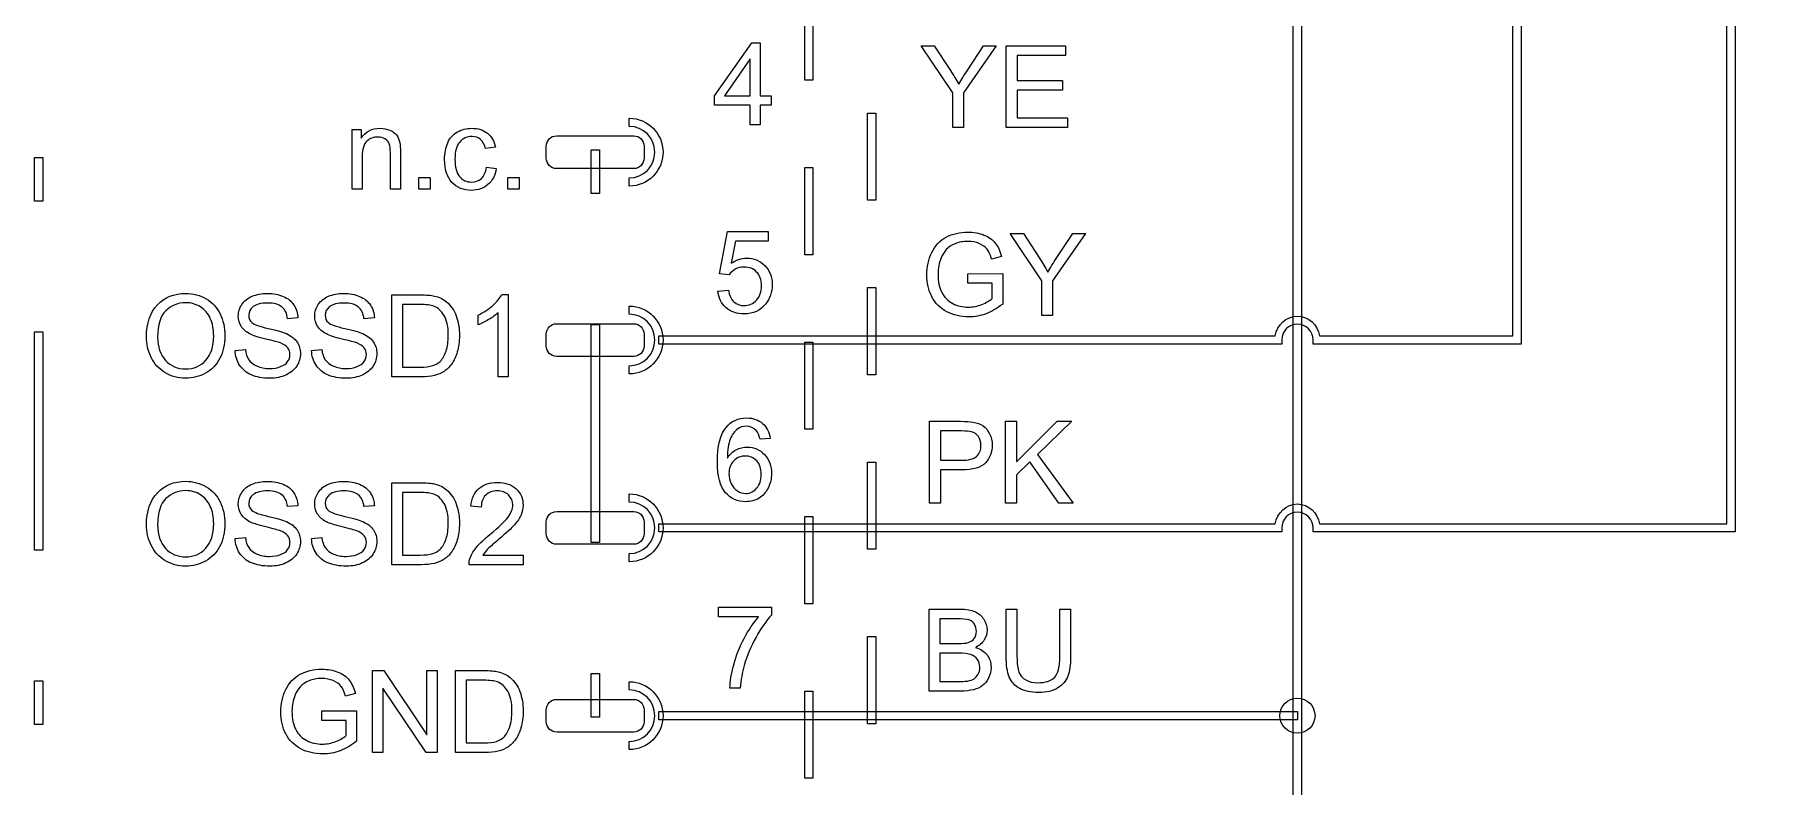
# Model space of a CAD drawing. Extents: x 55 to 793, y 34 to 1048.
# Drawn here: x 253.5 to 394.5, y 623.8 to 685.1 of the extents above; entities that cross this region are included whole.
import ezdxf

# ---------------------------------------------------------------- set-up
doc = ezdxf.new("R2010")
doc.units = 0
doc.layers.add('1', color=7, linetype='CONTINUOUS')

msp = doc.modelspace()

# ---------------------------------------------------------------- linework, layer by layer
at = {"layer": '1', "color": 7}
for points in [[(358.19271, 660.512763), (373.937502, 660.512763), (373.937502, 818.976306), (420.994792, 818.976306), (420.994792, 818.309639), (374.604168, 818.309639), (374.604168, 659.846097), (357.664065, 659.846097), (357.664065, 660.17943)], [(358.19271, 645.203433), (391.382813, 645.203433), (391.382813, 805.302389), (421.226563, 805.302389), (421.226563, 804.635723), (392.04948, 804.635723), (392.04948, 644.536767), (357.664065, 644.536767), (357.664065, 644.8701)], [(356.046877, 544.427808), (356.046877, 721.110097), (350.940106, 721.110097), (350.940106, 721.44343)], [(351.468751, 721.776763), (356.713543, 721.776763), (356.713543, 544.427808), (356.046877, 544.427808)], [(328.288744, 677.489593), (328.288744, 680.319641), (325.713844, 684.170512), (326.789378, 684.170512), (328.10645, 682.15621)], [(329.51467, 682.206341), (330.808956, 684.170512), (331.838916, 684.170512), (329.172869, 680.319641), (329.172869, 677.489593), (328.288744, 677.489593)], [(279.35501, 672.489593), (279.35501, 677.329386), (280.093302, 677.329386), (280.093302, 676.641242)], [(301.93683, 677.590097), (301.93683, 678.256763)], [(291.026541, 675.907532), (290.228997, 675.784482)], [(295.17283, 675.00343), (295.17283, 675.97543)], [(296.02083, 676.82343), (302.298163, 676.82343)], [(303.14483, 675.97543), (303.14483, 675.00343)], [(280.175328, 675.132795), (280.175328, 672.489593), (279.35501, 672.489593)], [(283.288027, 675.465474), (283.288027, 672.489593), (282.467709, 672.489593), (282.467709, 675.433573)], [(290.297356, 674.262361), (291.104008, 674.15755)], [(302.298163, 674.156763), (296.02083, 674.156763)], [(301.93683, 672.725513), (301.93683, 673.39218)], [(310.068368, 665.483668), (309.298177, 665.583932), (309.945319, 669.015536), (313.267625, 669.015536), (313.267625, 668.23169), (310.601578, 668.23169), (310.241548, 666.436136)], [(335.548297, 662.183092), (335.548297, 665.01314), (332.973396, 668.86401), (334.04893, 668.86401), (335.366003, 666.849709)], [(336.774223, 666.899838), (338.068509, 668.86401), (339.098469, 668.86401), (336.432422, 665.01314), (336.432422, 662.183092), (335.548297, 662.183092)], [(332.26275, 666.995516), (331.465214, 666.776792)], [(309.152341, 664.175737), (310.013681, 664.248655)], [(329.5329, 664.803507), (329.5329, 665.587352), (332.363011, 665.591885), (332.363011, 663.112745)], [(331.497115, 663.559379), (331.497115, 664.803507), (329.5329, 664.803507)], [(282.577202, 657.183097), (282.577202, 663.86401), (284.878663, 663.86401)], [(284.864983, 663.075618), (283.46132, 663.075618), (283.46132, 657.9715)], [(291.5445, 663.891359), (292.073152, 663.891359), (292.073152, 657.183097)], [(301.93683, 662.280767), (301.93683, 662.947433)], [(274.943511, 661.981876), (274.095845, 661.918078)], [(281.168913, 661.981876), (280.321248, 661.918078)], [(289.612185, 661.421333), (289.612185, 662.214293)], [(292.073152, 657.183097), (291.252821, 657.183097), (291.252821, 662.410255)], [(296.02083, 661.51277), (302.298163, 661.51277)], [(295.17283, 659.694103), (295.17283, 660.666103)], [(303.14483, 660.666103), (303.14483, 659.694103)], [(304.35417, 659.846097), (304.35417, 660.512763), (354.570314, 660.512763)], [(355.098961, 660.17943), (355.098961, 659.846097), (304.35417, 659.846097)], [(269.825612, 659.329558), (270.659606, 659.402477)], [(276.051019, 659.329558), (276.885017, 659.402477)], [(302.298163, 658.846103), (296.02083, 658.846103)], [(283.46132, 657.9715), (284.88777, 657.9715)], [(301.93683, 657.416183), (301.93683, 658.08285)], [(284.988036, 657.183091), (282.577202, 657.183097)], [(326.406561, 646.876584), (326.406561, 653.557502), (328.926773, 653.557502)], [(313.408902, 652.164117), (312.593138, 652.100319)], [(328.99969, 652.769099), (327.290686, 652.769099), (327.290686, 650.381104)], [(327.290686, 650.381104), (329.01792, 650.381104)], [(329.004247, 649.592704), (327.290686, 649.592704), (327.290686, 646.876587), (326.406561, 646.876584)], [(282.577202, 641.867256), (282.577202, 648.548175), (284.878663, 648.548175)], [(284.864983, 647.759776), (283.46132, 647.759776), (283.46132, 642.655659)], [(301.93683, 646.971437), (301.93683, 647.638103)], [(274.943511, 646.666036), (274.095845, 646.602238)], [(281.168913, 646.666036), (280.321248, 646.602238)], [(289.876531, 646.55666), (289.033426, 646.643245)], [(296.02083, 646.20343), (302.298163, 646.20343)], [(295.17283, 644.384763), (295.17283, 645.356763)], [(303.14483, 645.356763), (303.14483, 644.384763)], [(304.35417, 644.536767), (304.35417, 645.203433), (354.570314, 645.203433)], [(355.098961, 644.8701), (355.098961, 644.536767), (304.35417, 644.536767)], [(269.825612, 644.013719), (270.659606, 644.086637)], [(276.051019, 644.013719), (276.885017, 644.086637)], [(302.298163, 643.536763), (296.02083, 643.536763)], [(284.988036, 641.867255), (282.577202, 641.867256)], [(283.46132, 642.655659), (284.88777, 642.655659)], [(293.294522, 642.655659), (293.294522, 641.867256), (288.878453, 641.867256)], [(290.017811, 642.655657), (293.294522, 642.655659)], [(301.93683, 642.106853), (301.93683, 642.77352)], [(309.207031, 637.618674), (309.207031, 638.407077), (313.531951, 638.407077), (313.531951, 637.769064)], [(312.479204, 637.618674), (309.207031, 637.618674)], [(326.370102, 631.570088), (326.370102, 638.251005), (328.876642, 638.251005)], [(328.589529, 637.462602), (327.254227, 637.462602), (327.254227, 635.443745)], [(332.64564, 634.39102), (332.64564, 638.251005), (333.529765, 638.251005), (333.529765, 634.395577)], [(337.016134, 638.251005), (337.900259, 638.251005), (337.900259, 634.39102)], [(337.016134, 634.395577), (337.016134, 638.251005)], [(327.254227, 635.443745), (328.698905, 635.443745)], [(328.799168, 634.655346), (327.254228, 634.655346), (327.254227, 632.358491)], [(287.766603, 626.56075), (287.766603, 633.241668), (290.068064, 633.241668)], [(290.054384, 632.45327), (288.650721, 632.45327), (288.650721, 627.349153)], [(301.93683, 631.662097), (301.93683, 632.328763)], [(310.984394, 631.812747), (310.141286, 631.812747)], [(327.254227, 632.358491), (328.917658, 632.358491)], [(279.622623, 631.373173), (278.825092, 631.154427)], [(296.02083, 630.8941), (302.298163, 630.8941)], [(328.917658, 631.570091), (326.370102, 631.570088)], [(276.892777, 629.181164), (276.892777, 629.96501), (279.72289, 629.969543), (279.72289, 627.490402)], [(278.856985, 627.937013), (278.856985, 629.18114), (276.892777, 629.181164)], [(295.17283, 629.075433), (295.17283, 630.047433)], [(303.14483, 630.047433), (303.14483, 629.075433)], [(302.298163, 628.227433), (296.02083, 628.227433)], [(290.177437, 626.560748), (287.766603, 626.56075)], [(288.650721, 627.349153), (290.07717, 627.349153)], [(301.93683, 626.797513), (301.93683, 627.46418)]]:
    msp.add_lwpolyline(points, dxfattribs=at)
for points in [[(316.240875, 681.353032), (316.240875, 688.462406), (316.907542, 688.462406), (316.907542, 681.353032)], [(311.781929, 677.732258), (311.781929, 679.33185), (308.883458, 679.33185), (308.883458, 680.083795), (311.932322, 684.413176), (312.602252, 684.413176), (312.602252, 680.083795), (313.504607, 680.083795), (313.504607, 679.33185), (312.602252, 679.33185), (312.602252, 677.732258)], [(332.650197, 677.489593), (332.650197, 684.170512), (337.480983, 684.170512), (337.480983, 683.382109), (333.534322, 683.382109), (333.534322, 681.335907), (337.230329, 681.335907), (337.230329, 680.552061), (333.534322, 680.552061), (333.534322, 678.277996), (337.635933, 678.277996), (337.635933, 677.489593)], [(311.781929, 680.083795), (311.781929, 683.096133), (309.690108, 680.083795)], [(321.355458, 671.571969), (321.355458, 678.681344), (322.022125, 678.681344), (322.022125, 671.571783)], [(298.83639, 672.123907), (298.83639, 675.678595), (299.503056, 675.678595), (299.503056, 672.123907)], [(253.482224, 671.509324), (253.482224, 675.066616), (254.148891, 675.066616), (254.148891, 671.509324)], [(290.297356, 674.262362)], [(316.240875, 667.129136), (316.240875, 674.241116), (316.907542, 674.241116), (316.907542, 667.129136)], [(284.776837, 672.489593), (284.776837, 673.423829), (285.711088, 673.423829), (285.711088, 672.489593)], [(292.038259, 672.489593), (292.038259, 673.423829), (292.97251, 673.423829), (292.97251, 672.489593)], [(301.93683, 672.725513)], [(321.355458, 657.347887), (321.355458, 664.459866), (322.022125, 664.459866), (322.022125, 657.347887)], [(309.152341, 664.175744)], [(298.83639, 643.678596), (298.83639, 661.457241), (299.503056, 661.457241), (299.503056, 643.678596)], [(253.482224, 643.066617), (253.482224, 660.842658), (254.148891, 660.842658), (254.148891, 643.066617)], [(262.596087, 660.436963)], [(263.507557, 660.423296)], [(316.240875, 652.907721), (316.240875, 660.019699), (316.907542, 660.019699), (316.907542, 652.907721)], [(269.825612, 659.329564)], [(276.051019, 659.329564)], [(301.93683, 657.416183)], [(332.595509, 646.876584), (332.595509, 653.557502), (333.479634, 653.557502), (333.479634, 650.244386), (336.797381, 653.557502), (337.995963, 653.557502), (335.193196, 650.850501), (338.119011, 646.876584), (336.952331, 646.876584), (334.573397, 650.258058), (333.479634, 649.191663), (333.479634, 646.876584)], [(313.408902, 652.16412)], [(321.355458, 643.126533), (321.355458, 650.238513), (322.022125, 650.238513), (322.022125, 643.12647)], [(310.059254, 649.28394)], [(262.596087, 645.121123)], [(263.507557, 645.107457)], [(316.240875, 638.686366), (316.240875, 645.795741), (316.907542, 645.795741), (316.907542, 638.686366)], [(269.825612, 644.013724)], [(276.051019, 644.013724)], [(301.93683, 642.106853)], [(321.355458, 628.905304), (321.355458, 636.014678), (322.022125, 636.014678), (322.022125, 628.905117)], [(281.01874, 626.56075), (281.01874, 633.241668), (281.925657, 633.241668), (285.434809, 627.99628), (285.434809, 633.241668), (286.282473, 633.241668), (286.282473, 626.56075), (285.375569, 626.56075), (281.866404, 631.810693), (281.866404, 626.56075)], [(253.482224, 628.842659), (253.482224, 632.399951), (254.148891, 632.399951), (254.148891, 628.842659)], [(298.83639, 629.457241), (298.83639, 633.011929), (299.503056, 633.011929), (299.503056, 629.457241)], [(316.240875, 624.462471), (316.240875, 631.57445), (316.907542, 631.57445), (316.907542, 624.462471)], [(304.35417, 629.227437), (304.35417, 629.894103), (356.38021, 629.894103), (356.38021, 629.227437)], [(301.93683, 626.797513)]]:
    msp.add_lwpolyline(points, close=True, dxfattribs=at)
for points in [[(328.10645, 682.15621), (328.349509, 681.779478), (328.575857, 681.402746), (328.785495, 681.026014)], [(328.785495, 681.026014), (328.986018, 681.375403), (329.229077, 681.768845), (329.51467, 682.206341)], [(280.093302, 676.641242), (280.448777, 677.17292), (280.962238, 677.438759), (281.633685, 677.438759)], [(281.633685, 677.438759), (281.925355, 677.438759), (282.192719, 677.385591), (282.435776, 677.279256)], [(282.435776, 677.279256), (282.681873, 677.175958), (282.865686, 677.039241), (282.987215, 676.869104)], [(287.148231, 676.262996), (287.321413, 676.654919), (287.584221, 676.948101), (287.936656, 677.142544)], [(287.936656, 677.142544), (288.29213, 677.340024), (288.677987, 677.438764), (289.094226, 677.438764)], [(289.094226, 677.438764), (289.619834, 677.438764), (290.049739, 677.305085), (290.383943, 677.037728)], [(290.383943, 677.037728), (290.718155, 676.773407), (290.932355, 676.396675), (291.026541, 675.907532)], [(301.93683, 678.256763), (303.452869, 678.256763), (304.68683, 677.012994), (304.68683, 675.491138)], [(304.020163, 675.491138), (304.020163, 676.654614), (303.090121, 677.590097), (301.93683, 677.590097)], [(280.553594, 676.39515), (280.301417, 676.173365), (280.175328, 675.75258), (280.175328, 675.132795)], [(281.460499, 676.72783), (281.111104, 676.72783), (280.808802, 676.616937), (280.553594, 676.39515)], [(282.030177, 676.57744), (281.869146, 676.6777), (281.679254, 676.72783), (281.460499, 676.72783)], [(282.371976, 676.180961), (282.308154, 676.34806), (282.194221, 676.48022), (282.030177, 676.57744)], [(282.467709, 675.433573), (282.467709, 675.767771), (282.435798, 676.0169), (282.371976, 676.180961)], [(282.987215, 676.869104), (283.108743, 676.698967), (283.193814, 676.496929), (283.242427, 676.262991)], [(283.242427, 676.262991), (283.272827, 676.111083), (283.288027, 675.845244), (283.288027, 675.465474)], [(286.888472, 674.891267), (286.888472, 675.41383), (286.975058, 675.871074), (287.148231, 676.262996)], [(288.118949, 676.317679), (287.8607, 676.022977), (287.731576, 675.5551), (287.731576, 674.914049)], [(289.126119, 676.764289), (288.71292, 676.764289), (288.377197, 676.615419), (288.118949, 676.317679)], [(289.823398, 676.518198), (289.631985, 676.682259), (289.399559, 676.764289), (289.126119, 676.764289)], [(290.228997, 675.784482), (290.152997, 676.109565), (290.017797, 676.354137), (289.823398, 676.518198)], [(295.17283, 675.97543), (295.17283, 676.442097), (295.554163, 676.82343), (296.02083, 676.82343)], [(302.298163, 676.82343), (302.763496, 676.82343), (303.14483, 676.442097), (303.14483, 675.97543)], [(287.49003, 673.027353), (287.088991, 673.461811), (286.888472, 674.083115), (286.888472, 674.891267)], [(287.731576, 674.914049), (287.731576, 674.263882), (287.856145, 673.791447), (288.105282, 673.496746)], [(289.887197, 673.350914), (290.102913, 673.548395), (290.239632, 673.852211), (290.297356, 674.262362)], [(291.104008, 674.15755), (291.015919, 673.601567), (290.789573, 673.165591), (290.424969, 672.849622)], [(296.02083, 674.156763), (295.554163, 674.156763), (295.17283, 674.536763), (295.17283, 675.00343)], [(301.93683, 673.39218), (303.090121, 673.39218), (304.020163, 674.326152), (304.020163, 675.491138)], [(304.68683, 675.491138), (304.68683, 673.968128), (303.452869, 672.725513), (301.93683, 672.725513)], [(303.14483, 675.00343), (303.14483, 674.536763), (302.763496, 674.156763), (302.298163, 674.156763)], [(289.089666, 672.380225), (288.42733, 672.380225), (287.894118, 672.595935), (287.49003, 673.027353)], [(288.105282, 673.496746), (288.35441, 673.202044), (288.679498, 673.054693), (289.080546, 673.054693)], [(289.080546, 673.054693), (289.402599, 673.054693), (289.671482, 673.153433), (289.887197, 673.350914)], [(290.424969, 672.849622), (290.063415, 672.536691), (289.618314, 672.380225), (289.089666, 672.380225)], [(326.588854, 667.309967), (326.862295, 667.875064), (327.254227, 668.29433), (327.764649, 668.567764)], [(327.764649, 668.567764), (328.275072, 668.841199), (328.86297, 668.977917), (329.528342, 668.977917)], [(329.528342, 668.977917), (330.011421, 668.977917), (330.447407, 668.898925), (330.8363, 668.74094)], [(330.8363, 668.74094), (331.228232, 668.585994), (331.535093, 668.368765), (331.756884, 668.089255)], [(326.183251, 665.491627), (326.183251, 666.141793), (326.318452, 666.747906), (326.588854, 667.309967)], [(327.769207, 667.551523), (327.589951, 667.351005), (327.450193, 667.130738), (327.349931, 666.890724)], [(328.48471, 668.034591), (328.190002, 667.913065), (327.951501, 667.752043), (327.769207, 667.551523)], [(329.5329, 668.221438), (329.128815, 668.221438), (328.779418, 668.159156), (328.48471, 668.034591)], [(330.453483, 668.043706), (330.177004, 668.162194), (329.870143, 668.221438), (329.5329, 668.221438)], [(331.091512, 667.578868), (330.942638, 667.77331), (330.729962, 667.928256), (330.453483, 668.043706)], [(331.465214, 666.776792), (331.364952, 667.117066), (331.240385, 667.384425), (331.091512, 667.578868)], [(331.756884, 668.089255), (331.978675, 667.809744), (332.147297, 667.445164), (332.26275, 666.995516)], [(310.569676, 665.948506), (310.357001, 665.830018), (310.189898, 665.675072), (310.068368, 665.483668)], [(310.241548, 666.436136), (310.642594, 666.715648), (311.063389, 666.855403), (311.503931, 666.855403)], [(311.28518, 666.130796), (311.020854, 666.130796), (310.782352, 666.070033), (310.569676, 665.948506)], [(312.31514, 665.725201), (312.053852, 665.995598), (311.710532, 666.130796), (311.28518, 666.130796)], [(311.503931, 666.855403), (312.087272, 666.855403), (312.579466, 666.653366), (312.980512, 666.24929)], [(312.711629, 664.617791), (312.711629, 665.085668), (312.579466, 665.454805), (312.31514, 665.725201)], [(312.980512, 666.24929), (313.381558, 665.845214), (313.582082, 665.325688), (313.582082, 664.690712)], [(327.349931, 666.890724), (327.17979, 666.477534), (327.09472, 666.029405), (327.09472, 665.546337)], [(335.366003, 666.849709), (335.609061, 666.472977), (335.835409, 666.096244), (336.045047, 665.719512)], [(336.045047, 665.719512), (336.24557, 666.0689), (336.488629, 666.462342), (336.774223, 666.899838)], [(310.013681, 664.248655), (310.077485, 663.829388), (310.224839, 663.513419), (310.455742, 663.300748)], [(312.301468, 663.432909), (312.574908, 663.730648), (312.711629, 664.125609), (312.711629, 664.617791)], [(313.582082, 664.690712), (313.582082, 664.086118), (313.405864, 663.563554), (313.053429, 663.123021)], [(326.593412, 663.709745), (326.319971, 664.241423), (326.183251, 664.835383), (326.183251, 665.491627)], [(327.09472, 665.546337), (327.09472, 664.950857), (327.1965, 664.452598), (327.400062, 664.051561)], [(262.596087, 660.436963), (262.596087, 661.545892), (262.893834, 662.413287), (263.489327, 663.039148)], [(263.489327, 663.039148), (264.08482, 663.668048), (264.853493, 663.982498), (265.795344, 663.982498)], [(265.799902, 663.221444), (265.174026, 663.221444), (264.63474, 663.005734), (264.182043, 662.574316)], [(265.795344, 663.982498), (266.412105, 663.982498), (266.968101, 663.835147), (267.463332, 663.540445)], [(266.989368, 662.884208), (266.636933, 663.109032), (266.240445, 663.221444), (265.799902, 663.221444)], [(267.796018, 661.940858), (267.613724, 662.347972), (267.344841, 662.662422), (266.989368, 662.884208)], [(267.463332, 663.540445), (267.958564, 663.245744), (268.335304, 662.834073), (268.593553, 662.305433)], [(270.080823, 662.136823), (270.080823, 662.474059), (270.176527, 662.788509), (270.367936, 663.080173)], [(270.367936, 663.080173), (270.559344, 663.374874), (270.838862, 663.598178), (271.206488, 663.750087)], [(271.297635, 662.902442), (271.054577, 662.708), (270.933048, 662.472542), (270.933048, 662.196069)], [(271.206488, 663.750087), (271.574114, 663.901995), (271.982756, 663.977949), (272.432413, 663.977949)], [(272.468872, 663.198663), (271.934143, 663.198663), (271.543731, 663.099923), (271.297635, 662.902442)], [(272.432413, 663.977949), (272.927645, 663.977949), (273.363631, 663.897437), (273.740371, 663.736415)], [(273.630995, 662.875099), (273.369707, 663.090808), (272.982333, 663.198663), (272.468872, 663.198663)], [(274.095845, 661.918078), (274.050272, 662.340382), (273.895322, 662.659389), (273.630995, 662.875099)], [(273.740371, 663.736415), (274.120151, 663.57843), (274.411821, 663.344492), (274.615382, 663.034599)], [(274.615382, 663.034599), (274.818944, 662.724707), (274.92832, 662.3738), (274.943511, 661.981876)], [(276.306231, 662.136823), (276.306231, 662.474059), (276.401933, 662.788509), (276.593337, 663.080173)], [(276.593337, 663.080173), (276.78475, 663.374874), (277.06427, 663.598178), (277.431895, 663.750087)], [(277.523042, 662.902442), (277.279985, 662.708), (277.158456, 662.472542), (277.158456, 662.196069)], [(277.431895, 663.750087), (277.799521, 663.901995), (278.208164, 663.977949), (278.657826, 663.977949)], [(278.694279, 663.198663), (278.159551, 663.198663), (277.769139, 663.099923), (277.523042, 662.902442)], [(278.657826, 663.977949), (279.153051, 663.977949), (279.589037, 663.897437), (279.965782, 663.736415)], [(279.856409, 662.875099), (279.595121, 663.090808), (279.207744, 663.198663), (278.694279, 663.198663)], [(280.321248, 661.918078), (280.275648, 662.340382), (280.120702, 662.659389), (279.856409, 662.875099)], [(279.965782, 663.736415), (280.345559, 663.57843), (280.63723, 663.344492), (280.840793, 663.034599)], [(280.840793, 663.034599), (281.044348, 662.724707), (281.153722, 662.3738), (281.168913, 661.981876)], [(286.008887, 662.9389), (285.771901, 663.030045), (285.3906, 663.075618), (284.864983, 663.075618)], [(284.878663, 663.86401), (285.3982, 663.86401), (285.794688, 663.832109), (286.068127, 663.768306)], [(286.842872, 662.182398), (286.615006, 662.55913), (286.337011, 662.811297), (286.008887, 662.9389)], [(286.068127, 663.768306), (286.450944, 663.680202), (286.777552, 663.520698), (287.047951, 663.289795)], [(287.047951, 663.289795), (287.400386, 662.992056), (287.663194, 662.610767), (287.836376, 662.145928)], [(289.612185, 662.214293), (290.070957, 662.430002), (290.472, 662.691284), (290.815315, 662.998139)], [(290.815315, 662.998139), (291.158639, 663.304993), (291.4017, 663.602733), (291.5445, 663.891359)], [(301.93683, 662.947433), (303.452869, 662.947433), (304.68683, 661.704819), (304.68683, 660.181808)], [(309.8086, 662.822243), (309.425783, 663.162517), (309.20703, 663.613684), (309.152341, 664.175744)], [(310.455742, 663.300748), (310.689686, 663.091115), (310.970723, 662.986299), (311.298852, 662.986299)], [(311.298852, 662.986299), (311.693822, 662.986299), (312.028027, 663.135169), (312.301468, 663.432909)], [(313.053429, 663.123021), (312.625039, 662.582228), (312.04018, 662.311831), (311.298852, 662.311831)], [(327.805666, 662.488403), (327.270937, 662.770952), (326.866852, 663.178066), (326.593412, 663.709745)], [(327.400062, 664.051561), (327.606662, 663.650524), (327.905927, 663.352784), (328.297859, 663.158341)], [(328.297859, 663.158341), (328.689791, 662.963899), (329.106028, 662.866678), (329.546572, 662.866678)], [(329.546572, 662.866678), (329.929389, 662.866678), (330.303091, 662.939594), (330.667679, 663.085425)], [(330.667679, 663.085425), (331.032266, 663.234296), (331.308745, 663.39228), (331.497115, 663.559379)], [(332.363011, 663.112745), (331.928544, 662.766394), (331.480405, 662.505112), (331.018594, 662.328899)], [(264.182043, 662.574316), (263.732386, 662.145935), (263.507557, 661.428928), (263.507557, 660.423296)], [(268.074016, 660.518999), (268.074016, 661.06283), (267.98135, 661.536783), (267.796018, 661.940858)], [(268.593553, 662.305433), (268.854842, 661.77983), (268.985486, 661.182832), (268.985486, 660.514437)], [(270.313248, 661.302848), (270.158298, 661.551977), (270.080823, 661.829968), (270.080823, 662.136823)], [(270.933048, 662.196069), (270.933048, 661.956055), (271.019637, 661.758575), (271.192816, 661.603628)], [(271.192816, 661.603628), (271.362957, 661.448682), (271.806539, 661.289178), (272.523561, 661.125117)], [(276.538658, 661.302848), (276.383707, 661.551977), (276.306231, 661.829968), (276.306231, 662.136823)], [(277.158456, 662.196069), (277.158456, 661.956055), (277.245047, 661.758575), (277.418229, 661.603628)], [(277.418229, 661.603628), (277.588362, 661.448682), (278.031943, 661.289178), (278.748972, 661.125117)], [(287.189231, 660.573691), (287.189231, 661.272468), (287.073778, 661.808704), (286.842872, 662.182398)], [(287.836376, 662.145928), (288.012598, 661.684127), (288.100709, 661.155487), (288.100709, 660.560008)], [(290.473516, 661.845157), (290.154503, 661.656791), (289.867393, 661.515516), (289.612185, 661.421333)], [(291.252821, 662.410255), (291.055337, 662.221889), (290.795569, 662.033523), (290.473516, 661.845157)], [(295.17283, 660.666103), (295.17283, 661.13277), (295.554163, 661.51277), (296.02083, 661.51277)], [(304.020163, 660.181808), (304.020163, 661.346795), (303.090121, 662.280767), (301.93683, 662.280767)], [(302.298163, 661.51277), (302.763496, 661.51277), (303.14483, 661.13277), (303.14483, 660.666103)], [(311.298852, 662.311831), (310.691205, 662.311831), (310.194455, 662.481969), (309.8086, 662.822243)], [(329.596702, 662.069136), (328.940445, 662.069136), (328.343432, 662.208892), (327.805666, 662.488403)], [(331.018594, 662.328899), (330.556783, 662.155724), (330.082819, 662.069136), (329.596702, 662.069136)], [(354.570314, 660.512763), (354.747785, 661.405541), (355.43779, 662.129951), (356.38021, 662.129951)], [(356.38021, 661.463284), (355.668247, 661.463284), (355.098961, 660.892995), (355.098961, 660.17943)], [(356.38021, 662.129951), (357.323567, 662.129951), (358.015177, 661.405541), (358.19271, 660.512763)], [(357.664065, 660.17943), (357.664065, 660.892995), (357.093775, 661.463284), (356.38021, 661.463284)], [(262.978905, 658.769012), (262.723693, 659.294614), (262.596087, 659.850598), (262.596087, 660.436963)], [(263.507557, 660.423296), (263.507557, 659.618184), (263.723271, 658.983208), (264.154699, 658.518369)], [(267.426874, 658.527484), (267.858302, 658.995361), (268.074016, 659.659199), (268.074016, 660.518999)], [(268.985486, 660.514437), (268.985486, 659.836927), (268.848765, 659.230813), (268.575324, 658.696097)], [(271.028751, 660.683062), (270.709737, 660.850161), (270.471236, 661.056756), (270.313248, 661.302848)], [(272.31848, 660.263796), (271.704757, 660.412666), (271.274848, 660.552421), (271.028751, 660.683062)], [(273.507946, 659.940231), (273.328691, 660.010105), (272.932202, 660.11796), (272.31848, 660.263796)], [(272.523561, 661.125117), (273.243621, 660.964095), (273.737333, 660.82282), (274.004697, 660.701293)], [(274.004697, 660.701293), (274.393591, 660.522042), (274.680704, 660.29418), (274.866036, 660.017708)], [(274.866036, 660.017708), (275.051368, 659.744273), (275.144034, 659.428304), (275.144034, 659.069801)], [(277.254162, 660.683062), (276.93515, 660.850161), (276.696648, 661.056756), (276.538658, 661.302848)], [(278.543893, 660.263796), (277.93017, 660.412666), (277.50026, 660.552421), (277.254162, 660.683062)], [(279.733356, 659.940231), (279.554103, 660.010105), (279.157615, 660.11796), (278.543893, 660.263796)], [(278.748972, 661.125117), (279.469032, 660.964095), (279.962742, 660.82282), (280.230102, 660.701293)], [(280.230102, 660.701293), (280.618998, 660.522042), (280.906113, 660.29418), (281.091446, 660.017708)], [(281.091446, 660.017708), (281.276779, 659.744273), (281.369445, 659.428304), (281.369445, 659.069801)], [(287.011498, 659.283991), (287.129987, 659.639456), (287.189231, 660.069356), (287.189231, 660.573691)], [(288.100709, 660.560008), (288.100709, 660.052635), (288.04146, 659.602987), (287.922962, 659.211064)], [(301.93683, 658.08285), (303.090121, 658.08285), (304.020163, 659.018333), (304.020163, 660.181808)], [(304.68683, 660.181808), (304.68683, 658.659953), (303.452869, 657.416183), (301.93683, 657.416183)], [(264.104569, 657.524885), (263.609337, 657.828701), (263.234116, 658.24341), (262.978905, 658.769012)], [(268.575324, 658.696097), (268.301884, 658.16138), (267.91451, 657.755785), (267.413202, 657.479313)], [(270.1902, 658.126451), (269.959294, 658.481916), (269.837765, 658.882954), (269.825612, 659.329564)], [(270.659606, 659.402477), (270.699099, 659.068279), (270.790246, 658.793325), (270.933048, 658.577616)], [(274.109517, 659.543752), (273.987987, 659.701736), (273.787464, 659.833896), (273.507946, 659.940231)], [(274.100402, 658.42267), (274.228008, 658.598884), (274.291811, 658.790288), (274.291811, 658.996883)], [(274.291811, 658.996883), (274.291811, 659.206516), (274.231046, 659.388805), (274.109517, 659.543752)], [(275.144034, 659.069801), (275.144034, 658.714336), (275.042254, 658.378619), (274.838692, 658.06265)], [(276.415605, 658.126451), (276.184698, 658.481916), (276.06317, 658.882954), (276.051019, 659.329564)], [(276.885017, 659.402477), (276.924483, 659.068279), (277.01563, 658.793325), (277.158456, 658.577616)], [(280.334928, 659.543752), (280.213399, 659.701736), (280.012876, 659.833896), (279.733356, 659.940231)], [(280.325808, 658.42267), (280.453417, 658.598884), (280.517221, 658.790288), (280.517221, 658.996883)], [(280.517221, 658.996883), (280.517221, 659.206516), (280.456457, 659.388805), (280.334928, 659.543752)], [(281.369445, 659.069801), (281.369445, 658.714336), (281.267663, 658.378619), (281.0641, 658.06265)], [(286.523859, 658.440902), (286.733503, 658.650535), (286.896049, 658.931565), (287.011498, 659.283991)], [(287.922962, 659.211064), (287.804474, 658.81914), (287.652563, 658.494057), (287.46723, 658.235814)], [(296.02083, 658.846103), (295.554163, 658.846103), (295.17283, 659.227437), (295.17283, 659.694103)], [(303.14483, 659.694103), (303.14483, 659.227437), (302.763496, 658.846103), (302.298163, 658.846103)], [(265.790787, 657.06916), (265.161873, 657.06916), (264.5998, 657.221068), (264.104569, 657.524885)], [(264.154699, 658.518369), (264.589167, 658.056568), (265.13301, 657.825668), (265.78623, 657.825668)], [(265.78623, 657.825668), (266.451601, 657.825668), (266.998483, 658.059607), (267.426874, 658.527484)], [(267.413202, 657.479313), (266.911894, 657.205878), (266.371089, 657.06916), (265.790787, 657.06916)], [(271.151799, 657.333491), (270.744676, 657.509704), (270.424143, 657.774024), (270.1902, 658.126451)], [(270.933048, 658.577616), (271.078882, 658.364945), (271.303711, 658.191769), (271.607534, 658.05809)], [(272.673953, 657.069171), (272.069345, 657.069171), (271.561961, 657.157278), (271.151799, 657.333491)], [(271.607534, 658.05809), (271.911357, 657.927449), (272.253158, 657.862128), (272.632937, 657.862128)], [(272.632937, 657.862128), (272.97018, 657.862128), (273.267927, 657.912258), (273.526177, 658.012518)], [(273.959124, 657.328934), (273.579345, 657.155758), (273.150955, 657.069171), (272.673953, 657.069171)], [(273.526177, 658.012518), (273.784426, 658.112777), (273.975835, 658.249494), (274.100402, 658.42267)], [(274.838692, 658.06265), (274.63513, 657.749719), (274.341941, 657.505147), (273.959124, 657.328934)], [(277.377202, 657.333491), (276.970083, 657.509704), (276.649551, 657.774024), (276.415605, 658.126451)], [(277.158456, 658.577616), (277.304287, 658.364945), (277.529117, 658.191769), (277.832948, 658.05809)], [(278.899358, 657.069171), (278.294755, 657.069171), (277.78737, 657.157278), (277.377202, 657.333491)], [(277.832948, 658.05809), (278.136769, 657.927449), (278.478568, 657.862128), (278.858345, 657.862128)], [(278.858345, 657.862128), (279.195589, 657.862128), (279.493335, 657.912258), (279.751583, 658.012518)], [(280.184528, 657.328934), (279.804752, 657.155758), (279.376362, 657.069171), (278.899358, 657.069171)], [(279.751583, 658.012518), (280.009831, 658.112777), (280.201239, 658.249494), (280.325808, 658.42267)], [(281.0641, 658.06265), (280.860536, 657.749719), (280.567345, 657.505147), (280.184528, 657.328934)], [(284.88777, 657.9715), (285.32832, 657.9715), (285.673159, 658.012517), (285.922287, 658.094551)], [(286.05902, 657.297021), (285.749119, 657.221068), (285.392124, 657.183091), (284.988036, 657.183091)], [(285.922287, 658.094551), (286.174465, 658.176584), (286.374988, 658.292035), (286.523859, 658.440902)], [(286.856552, 657.6297), (286.637797, 657.483869), (286.371953, 657.372976), (286.05902, 657.297021)], [(287.46723, 658.235814), (287.281897, 657.980608), (287.078338, 657.77857), (286.856552, 657.6297)], [(309.115883, 650.24552), (309.115883, 651.536739), (309.354384, 652.475531), (309.831386, 653.061896)], [(309.831386, 653.061896), (310.247623, 653.572307), (310.808177, 653.827513), (311.513046, 653.827513)], [(311.462916, 653.153042), (311.201628, 653.153042), (310.972242, 653.080126), (310.774757, 652.934294)], [(312.283238, 652.802133), (312.061447, 653.036072), (311.788006, 653.153042), (311.462916, 653.153042)], [(311.513046, 653.827513), (312.038661, 653.827513), (312.468571, 653.680162), (312.802776, 653.385461)], [(312.802776, 653.385461), (313.140019, 653.090759), (313.342061, 652.683646), (313.408902, 652.16412)], [(328.926773, 653.557502), (329.370354, 653.557502), (329.709117, 653.536236), (329.943061, 653.493704)], [(329.943061, 653.493704), (330.27119, 653.439021), (330.546149, 653.334204), (330.76794, 653.179254)], [(330.76794, 653.179254), (330.989731, 653.027346), (331.167467, 652.813156), (331.30115, 652.536683)], [(310.164072, 652.109433), (310.015199, 651.747892), (309.937724, 651.232924), (309.931647, 650.564528)], [(310.774757, 652.934294), (310.516507, 652.745928), (310.312946, 652.470974), (310.164072, 652.109433)], [(312.593138, 652.100319), (312.52022, 652.422363), (312.41692, 652.656301), (312.283238, 652.802133)], [(329.82457, 652.709856), (329.675696, 652.749351), (329.400737, 652.769099), (328.99969, 652.769099)], [(330.380566, 652.313375), (330.240807, 652.513894), (330.055475, 652.646054), (329.82457, 652.709856)], [(330.234731, 650.700111), (330.474751, 650.912782), (330.594761, 651.212041), (330.594761, 651.597889)], [(330.594761, 651.597889), (330.594761, 651.877399), (330.523363, 652.115894), (330.380566, 652.313375)], [(331.50623, 651.625235), (331.50623, 651.057098), (331.325455, 650.575549), (330.963906, 650.180588)], [(331.30115, 652.536683), (331.43787, 652.26021), (331.50623, 651.956394), (331.50623, 651.625235)], [(309.763026, 647.757266), (309.331597, 648.261601), (309.115883, 649.091019), (309.115883, 650.24552)], [(309.931647, 650.564528), (310.129132, 650.865305), (310.370672, 651.08861), (310.656266, 651.234442)], [(310.446627, 650.327548), (310.188378, 650.063228), (310.059254, 649.715358), (310.059254, 649.28394)], [(311.389998, 650.728585), (311.019334, 650.728585), (310.704877, 650.594906), (310.446627, 650.327548)], [(310.656266, 651.234442), (310.94186, 651.380274), (311.241125, 651.45319), (311.554063, 651.45319)], [(312.319697, 650.327548), (312.0736, 650.594906), (311.763701, 650.728585), (311.389998, 650.728585)], [(311.554063, 651.45319), (312.100944, 651.45319), (312.565794, 651.251152), (312.948611, 650.847077)], [(312.688842, 649.238368), (312.688842, 649.700168), (312.565794, 650.063228), (312.319697, 650.327548)], [(312.948611, 650.847077), (313.334466, 650.446039), (313.527393, 649.926513), (313.527393, 649.2885)], [(330.963906, 650.180588), (330.602357, 649.788665), (329.949137, 649.592704), (329.004247, 649.592704)], [(329.01792, 650.381104), (329.589107, 650.381104), (329.994711, 650.48744), (330.234731, 650.700111)], [(310.059254, 649.28394), (310.059254, 649.00139), (310.118499, 648.730994), (310.236991, 648.472751)], [(312.31514, 648.099056), (312.564275, 648.378567), (312.688842, 648.758338), (312.688842, 649.238368)], [(313.527393, 649.2885), (313.527393, 648.869233), (313.436247, 648.478829), (313.253953, 648.117288)], [(262.596087, 645.121123), (262.596087, 646.230052), (262.893834, 647.097447), (263.489327, 647.723309)], [(263.489327, 647.723309), (264.08482, 648.352208), (264.853493, 648.666658), (265.795344, 648.666658)], [(265.799902, 647.905604), (265.174026, 647.905604), (264.63474, 647.689894), (264.182043, 647.258475)], [(265.795344, 648.666658), (266.412105, 648.666658), (266.968101, 648.519307), (267.463332, 648.224605)], [(266.989368, 647.568367), (266.636933, 647.793192), (266.240445, 647.905604), (265.799902, 647.905604)], [(267.796018, 646.625019), (267.613724, 647.032132), (267.344841, 647.346581), (266.989368, 647.568367)], [(267.463332, 648.224605), (267.958564, 647.929903), (268.335304, 647.518232), (268.593553, 646.989592)], [(270.080823, 646.820983), (270.080823, 647.158218), (270.176527, 647.472668), (270.367936, 647.764331)], [(270.367936, 647.764331), (270.559344, 648.059033), (270.838862, 648.282339), (271.206488, 648.434247)], [(271.297635, 647.586601), (271.054577, 647.392159), (270.933048, 647.156702), (270.933048, 646.88023)], [(271.206488, 648.434247), (271.574114, 648.586155), (271.982756, 648.662109), (272.432413, 648.662109)], [(272.468872, 647.882823), (271.934143, 647.882823), (271.543731, 647.784083), (271.297635, 647.586601)], [(272.432413, 648.662109), (272.927645, 648.662109), (273.363631, 648.581598), (273.740371, 648.420575)], [(273.630995, 647.559258), (273.369707, 647.774968), (272.982333, 647.882823), (272.468872, 647.882823)], [(274.095845, 646.602238), (274.050272, 647.024542), (273.895322, 647.343549), (273.630995, 647.559258)], [(273.740371, 648.420575), (274.120151, 648.262591), (274.411821, 648.028652), (274.615382, 647.718759)], [(274.615382, 647.718759), (274.818944, 647.408867), (274.92832, 647.057959), (274.943511, 646.666036)], [(276.306231, 646.820983), (276.306231, 647.158218), (276.401933, 647.472668), (276.593337, 647.764331)], [(276.593337, 647.764331), (276.78475, 648.059033), (277.06427, 648.282339), (277.431895, 648.434247)], [(277.523042, 647.586601), (277.279985, 647.392159), (277.158456, 647.156702), (277.158456, 646.88023)], [(277.431895, 648.434247), (277.799521, 648.586155), (278.208164, 648.662109), (278.657826, 648.662109)], [(278.694279, 647.882823), (278.159551, 647.882823), (277.769139, 647.784083), (277.523042, 647.586601)], [(278.657826, 648.662109), (279.153051, 648.662109), (279.589037, 648.581598), (279.965782, 648.420575)], [(279.856409, 647.559258), (279.595121, 647.774968), (279.207744, 647.882823), (278.694279, 647.882823)], [(280.321248, 646.602238), (280.275648, 647.024542), (280.120702, 647.343549), (279.856409, 647.559258)], [(279.965782, 648.420575), (280.345559, 648.262591), (280.63723, 648.028652), (280.840793, 647.718759)], [(280.840793, 647.718759), (281.044348, 647.408867), (281.153722, 647.057959), (281.168913, 646.666036)], [(286.008887, 647.623059), (285.771901, 647.714203), (285.3906, 647.759776), (284.864983, 647.759776)], [(284.878663, 648.548175), (285.3982, 648.548175), (285.794688, 648.516273), (286.068127, 648.45247)], [(286.842872, 646.866557), (286.615006, 647.243289), (286.337011, 647.495456), (286.008887, 647.623059)], [(286.068127, 648.45247), (286.450944, 648.364366), (286.777552, 648.204862), (287.047951, 647.97396)], [(287.047951, 647.97396), (287.400386, 647.676219), (287.663194, 647.29493), (287.836376, 646.830092)], [(289.033426, 646.643245), (289.091115, 647.272144), (289.30835, 647.750654), (289.685131, 648.078776)], [(289.685131, 648.078776), (290.061868, 648.409935), (290.567734, 648.575515), (291.202728, 648.575515)], [(290.23657, 647.541024), (289.999584, 647.304047), (289.879571, 646.975926), (289.876531, 646.55666)], [(291.184488, 647.89649), (290.78952, 647.89649), (290.473547, 647.778001), (290.23657, 647.541024)], [(292.091405, 647.559253), (291.860499, 647.784077), (291.558193, 647.89649), (291.184488, 647.89649)], [(291.202728, 648.575515), (291.843793, 648.575515), (292.351174, 648.397783), (292.72487, 648.042318)], [(292.442324, 646.738949), (292.442324, 647.064033), (292.325351, 647.337467), (292.091405, 647.559253)], [(292.72487, 648.042318), (293.098576, 647.686853), (293.285429, 647.24632), (293.285429, 646.720718)], [(301.93683, 647.638103), (303.452869, 647.638103), (304.68683, 646.395489), (304.68683, 644.872478)], [(311.435572, 647.005321), (310.75197, 647.005321), (310.194455, 647.255969), (309.763026, 647.757266)], [(310.236991, 648.472751), (310.358519, 648.214507), (310.527141, 648.017026), (310.742855, 647.880308)], [(310.742855, 647.880308), (310.95857, 647.74663), (311.184918, 647.679791), (311.4219, 647.679791)], [(311.4219, 647.679791), (311.768258, 647.679791), (312.066005, 647.819546), (312.31514, 648.099056)], [(313.253953, 648.117288), (313.074697, 647.758785), (312.827081, 647.483831), (312.511105, 647.292427)], [(264.182043, 647.258475), (263.732386, 646.830094), (263.507557, 646.113088), (263.507557, 645.107457)], [(268.074016, 645.203158), (268.074016, 645.746989), (267.98135, 646.220943), (267.796018, 646.625019)], [(268.593553, 646.989592), (268.854842, 646.46399), (268.985486, 645.866991), (268.985486, 645.198596)], [(270.313248, 645.987007), (270.158298, 646.236136), (270.080823, 646.514129), (270.080823, 646.820983)], [(271.028751, 645.367222), (270.709737, 645.534321), (270.471236, 645.740916), (270.313248, 645.987007)], [(270.933048, 646.88023), (270.933048, 646.640214), (271.019637, 646.442733), (271.192816, 646.287787)], [(271.192816, 646.287787), (271.362957, 646.132842), (271.806539, 645.973338), (272.523561, 645.809278)], [(276.538658, 645.987007), (276.383707, 646.236136), (276.306231, 646.514129), (276.306231, 646.820983)], [(277.254162, 645.367222), (276.93515, 645.534321), (276.696648, 645.740916), (276.538658, 645.987007)], [(277.158456, 646.88023), (277.158456, 646.640214), (277.245047, 646.442733), (277.418229, 646.287787)], [(277.418229, 646.287787), (277.588362, 646.132842), (278.031943, 645.973338), (278.748972, 645.809278)], [(287.189231, 645.257849), (287.189231, 645.956627), (287.073778, 646.492863), (286.842872, 646.866557)], [(287.836376, 646.830092), (288.012598, 646.368291), (288.100709, 645.839651), (288.100709, 645.244171)], [(292.059499, 645.750027), (292.314716, 646.099416), (292.442324, 646.429056), (292.442324, 646.738949)], [(293.121363, 645.932315), (293.011985, 645.674071), (292.829692, 645.402156), (292.574484, 645.116568)], [(293.285429, 646.720718), (293.285429, 646.45336), (293.23074, 646.190559), (293.121363, 645.932315)], [(295.17283, 645.356763), (295.17283, 645.822097), (295.554163, 646.20343), (296.02083, 646.20343)], [(304.020163, 644.872478), (304.020163, 646.037465), (303.090121, 646.971437), (301.93683, 646.971437)], [(302.298163, 646.20343), (302.763496, 646.20343), (303.14483, 645.822097), (303.14483, 645.356763)], [(312.511105, 647.292427), (312.195129, 647.101023), (311.836618, 647.005321), (311.435572, 647.005321)], [(354.570314, 645.203433), (354.747726, 646.095686), (355.437498, 646.820621), (356.38021, 646.820621)], [(356.38021, 646.153954), (355.668579, 646.153954), (355.098961, 645.582063), (355.098961, 644.8701)], [(356.38021, 646.820621), (357.323859, 646.820621), (358.015234, 646.095686), (358.19271, 645.203433)], [(357.664065, 644.8701), (357.664065, 645.582063), (357.093443, 646.153954), (356.38021, 646.153954)], [(262.978905, 643.453171), (262.723693, 643.978774), (262.596087, 644.534758), (262.596087, 645.121123)], [(263.507557, 645.107457), (263.507557, 644.302343), (263.723271, 643.667368), (264.154699, 643.20253)], [(267.426874, 643.211644), (267.858302, 643.67952), (268.074016, 644.343358), (268.074016, 645.203158)], [(268.985486, 645.198596), (268.985486, 644.521085), (268.848765, 643.914972), (268.575324, 643.380256)], [(272.31848, 644.947955), (271.704757, 645.096825), (271.274848, 645.236581), (271.028751, 645.367222)], [(273.507946, 644.624391), (273.328691, 644.694265), (272.932202, 644.80212), (272.31848, 644.947955)], [(272.523561, 645.809278), (273.243621, 645.648255), (273.737333, 645.50698), (274.004697, 645.385454)], [(274.109517, 644.227911), (273.987987, 644.385895), (273.787464, 644.518055), (273.507946, 644.624391)], [(274.004697, 645.385454), (274.393591, 645.206202), (274.680704, 644.97834), (274.866036, 644.701867)], [(274.866036, 644.701867), (275.051368, 644.428433), (275.144034, 644.112464), (275.144034, 643.753961)], [(278.543893, 644.947955), (277.93017, 645.096825), (277.50026, 645.236581), (277.254162, 645.367222)], [(279.733356, 644.624391), (279.554103, 644.694265), (279.157615, 644.80212), (278.543893, 644.947955)], [(278.748972, 645.809278), (279.469032, 645.648255), (279.962742, 645.50698), (280.230102, 645.385454)], [(280.334928, 644.227911), (280.213399, 644.385895), (280.012876, 644.518055), (279.733356, 644.624391)], [(280.230102, 645.385454), (280.618998, 645.206202), (280.906113, 644.97834), (281.091446, 644.701867)], [(281.091446, 644.701867), (281.276779, 644.428433), (281.369445, 644.112464), (281.369445, 643.753961)], [(287.011498, 643.968149), (287.129987, 644.323615), (287.189231, 644.753515), (287.189231, 645.257849)], [(288.100709, 645.244171), (288.100709, 644.736797), (288.04146, 644.28715), (287.922962, 643.895227)], [(290.587476, 644.337283), (291.313616, 644.932762), (291.80429, 645.403677), (292.059499, 645.750027)], [(292.574484, 645.116568), (292.322307, 644.830981), (291.901512, 644.439058), (291.312101, 643.940799)], [(301.93683, 642.77352), (303.090121, 642.77352), (304.020163, 643.709003), (304.020163, 644.872478)], [(304.68683, 644.872478), (304.68683, 643.350623), (303.452869, 642.106853), (301.93683, 642.106853)], [(264.104569, 642.209045), (263.609337, 642.512861), (263.234116, 642.927569), (262.978905, 643.453171)], [(264.154699, 643.20253), (264.589167, 642.740729), (265.13301, 642.509828), (265.78623, 642.509828)], [(265.78623, 642.509828), (266.451601, 642.509828), (266.998483, 642.743767), (267.426874, 643.211644)], [(268.575324, 643.380256), (268.301884, 642.845539), (267.91451, 642.439945), (267.413202, 642.163472)], [(270.1902, 642.810611), (269.959294, 643.166076), (269.837765, 643.567114), (269.825612, 644.013724)], [(270.659606, 644.086637), (270.699099, 643.752439), (270.790246, 643.477485), (270.933048, 643.261776)], [(270.933048, 643.261776), (271.078882, 643.049105), (271.303711, 642.87593), (271.607534, 642.74225)], [(273.526177, 642.696678), (273.784426, 642.796937), (273.975835, 642.933654), (274.100402, 643.106829)], [(274.100402, 643.106829), (274.228008, 643.283043), (274.291811, 643.474447), (274.291811, 643.681042)], [(274.291811, 643.681042), (274.291811, 643.890675), (274.231046, 644.072965), (274.109517, 644.227911)], [(275.144034, 643.753961), (275.144034, 643.398496), (275.042254, 643.062779), (274.838692, 642.74681)], [(276.415605, 642.810611), (276.184698, 643.166076), (276.06317, 643.567114), (276.051019, 644.013724)], [(276.885017, 644.086637), (276.924483, 643.752439), (277.01563, 643.477485), (277.158456, 643.261776)], [(277.158456, 643.261776), (277.304287, 643.049105), (277.529117, 642.87593), (277.832948, 642.74225)], [(279.751583, 642.696678), (280.009831, 642.796937), (280.201239, 642.933654), (280.325808, 643.106829)], [(280.325808, 643.106829), (280.453417, 643.283043), (280.517221, 643.474447), (280.517221, 643.681042)], [(280.517221, 643.681042), (280.517221, 643.890675), (280.456457, 644.072965), (280.334928, 644.227911)], [(281.369445, 643.753961), (281.369445, 643.398496), (281.267663, 643.062779), (281.0641, 642.74681)], [(285.922287, 642.778709), (286.174465, 642.860743), (286.374988, 642.976193), (286.523859, 643.125059)], [(286.523859, 643.125059), (286.733503, 643.334692), (286.896049, 643.615722), (287.011498, 643.968149)], [(287.922962, 643.895227), (287.804474, 643.503304), (287.652563, 643.178221), (287.46723, 642.919977)], [(288.974186, 642.436913), (289.086595, 642.73769), (289.265848, 643.033911), (289.511945, 643.325574)], [(289.511945, 643.325574), (289.761082, 643.617238), (290.119592, 643.954474), (290.587476, 644.337283)], [(290.36417, 643.097709), (290.22441, 642.951878), (290.108957, 642.804527), (290.017811, 642.655657)], [(291.312101, 643.940799), (290.819906, 643.527609), (290.503929, 643.24658), (290.36417, 643.097709)], [(296.02083, 643.536763), (295.554163, 643.536763), (295.17283, 643.918097), (295.17283, 644.384763)], [(303.14483, 644.384763), (303.14483, 643.918097), (302.763496, 643.536763), (302.298163, 643.536763)], [(265.790787, 641.75332), (265.161873, 641.75332), (264.5998, 641.905229), (264.104569, 642.209045)], [(267.413202, 642.163472), (266.911894, 641.890037), (266.371089, 641.75332), (265.790787, 641.75332)], [(271.151799, 642.017651), (270.744676, 642.193865), (270.424143, 642.458185), (270.1902, 642.810611)], [(272.673953, 641.753331), (272.069345, 641.753331), (271.561961, 641.841438), (271.151799, 642.017651)], [(271.607534, 642.74225), (271.911357, 642.611609), (272.253158, 642.546289), (272.632937, 642.546289)], [(272.632937, 642.546289), (272.97018, 642.546289), (273.267927, 642.596418), (273.526177, 642.696678)], [(273.959124, 642.013094), (273.579345, 641.839919), (273.150955, 641.753331), (272.673953, 641.753331)], [(274.838692, 642.74681), (274.63513, 642.433879), (274.341941, 642.189307), (273.959124, 642.013094)], [(277.377202, 642.017651), (276.970083, 642.193865), (276.649551, 642.458185), (276.415605, 642.810611)], [(278.899358, 641.753331), (278.294755, 641.753331), (277.78737, 641.841438), (277.377202, 642.017651)], [(277.832948, 642.74225), (278.136769, 642.611609), (278.478568, 642.546289), (278.858345, 642.546289)], [(278.858345, 642.546289), (279.195589, 642.546289), (279.493335, 642.596418), (279.751583, 642.696678)], [(280.184528, 642.013094), (279.804752, 641.839919), (279.376362, 641.753331), (278.899358, 641.753331)], [(281.0641, 642.74681), (280.860536, 642.433879), (280.567345, 642.189307), (280.184528, 642.013094)], [(284.88777, 642.655659), (285.32832, 642.655659), (285.673159, 642.696676), (285.922287, 642.778709)], [(286.05902, 641.981185), (285.749119, 641.905232), (285.392124, 641.867255), (284.988036, 641.867255)], [(286.856552, 642.313864), (286.637797, 642.168032), (286.371953, 642.057139), (286.05902, 641.981185)], [(287.46723, 642.919977), (287.281897, 642.664771), (287.078338, 642.462734), (286.856552, 642.313864)], [(288.878453, 641.867256), (288.872231, 642.064737), (288.904142, 642.254622), (288.974186, 642.436913)], [(311.298852, 635.868693), (311.669516, 636.561393), (312.062967, 637.144721), (312.479204, 637.618674)], [(313.531951, 637.769064), (313.106599, 637.316377), (312.684284, 636.714821), (312.265008, 635.964396)], [(329.605817, 637.3669), (329.408332, 637.430702), (329.069569, 637.462602), (328.589529, 637.462602)], [(328.876642, 638.251005), (329.387065, 638.251005), (329.795706, 638.182647), (330.102568, 638.04593)], [(330.102568, 638.04593), (330.412467, 637.912251), (330.654007, 637.704136), (330.827186, 637.421587)], [(330.061552, 637.020556), (329.955214, 637.190689), (329.803302, 637.306138), (329.605817, 637.3669)], [(330.04788, 635.853901), (330.163332, 636.008847), (330.221059, 636.20329), (330.221059, 636.437228)], [(330.221059, 636.437228), (330.221059, 636.659014), (330.16789, 636.853457), (330.061552, 637.020556)], [(330.827186, 637.421587), (331.003403, 637.142077), (331.091512, 636.848894), (331.091512, 636.54204)], [(331.091512, 636.54204), (331.091512, 636.256452), (331.014037, 635.987575), (330.859087, 635.735408)], [(310.451185, 633.717674), (310.64867, 634.462024), (310.931225, 635.17903), (311.298852, 635.868693)], [(312.265008, 635.964396), (311.848771, 635.213969), (311.526719, 634.442276), (311.298852, 633.649316)], [(328.698905, 635.443745), (329.090837, 635.443745), (329.371873, 635.469571), (329.542014, 635.521223)], [(329.77444, 634.541415), (329.54961, 634.617369), (329.22452, 634.655346), (328.799168, 634.655346)], [(329.542014, 635.521223), (329.766843, 635.588065), (329.935465, 635.698958), (330.04788, 635.853901)], [(330.859087, 635.735408), (330.704137, 635.48324), (330.470194, 635.279683), (330.157256, 635.124736)], [(330.157256, 635.124736), (330.561341, 635.006249), (330.87124, 634.804211), (331.086954, 634.518624)], [(275.124522, 632.945422), (275.634942, 633.218857), (276.222841, 633.355574), (276.888217, 633.355574)], [(276.888217, 633.355574), (277.371291, 633.355574), (277.807277, 633.276582), (278.196173, 633.118598)], [(290.068064, 633.241668), (290.5876, 633.241668), (290.984088, 633.209766), (291.257527, 633.145964)], [(310.141286, 631.812747), (310.150397, 632.338349), (310.253696, 632.973325), (310.451185, 633.717674)], [(311.298852, 633.649316), (311.134787, 633.090294), (311.029968, 632.478105), (310.984394, 631.812747)], [(330.307649, 634.15405), (330.180043, 634.339378), (330.002307, 634.4685), (329.77444, 634.541415)], [(330.499057, 633.506921), (330.499057, 633.756051), (330.435255, 633.97176), (330.307649, 634.15405)], [(330.366894, 632.941823), (330.455003, 633.105884), (330.499057, 633.29425), (330.499057, 633.506921)], [(331.086954, 634.518624), (331.305707, 634.233036), (331.415083, 633.8958), (331.415083, 633.506916)], [(331.415083, 633.506916), (331.415083, 633.193985), (331.348242, 632.902321), (331.21456, 632.631925)], [(332.900851, 632.713955), (332.73071, 633.124107), (332.64564, 633.683129), (332.64564, 634.39102)], [(333.529765, 634.395577), (333.529765, 633.815289), (333.582934, 633.386908), (333.689272, 633.110436)], [(336.601416, 632.695727), (336.877894, 632.990429), (337.016134, 633.557045), (337.016134, 634.395577)], [(337.900259, 634.39102), (337.900259, 633.719587), (337.824303, 633.18639), (337.672392, 632.791428)], [(273.948727, 631.687624), (274.222168, 632.252722), (274.6141, 632.671988), (275.124522, 632.945422)], [(275.12908, 631.929158), (274.949823, 631.728639), (274.810065, 631.508372), (274.709803, 631.268357)], [(275.844579, 632.412225), (275.549873, 632.290699), (275.311373, 632.129677), (275.12908, 631.929158)], [(276.892777, 632.599072), (276.488689, 632.599072), (276.13929, 632.53679), (275.844579, 632.412225)], [(277.813361, 632.421339), (277.536882, 632.539828), (277.23002, 632.599072), (276.892777, 632.599072)], [(278.451386, 631.956501), (278.302515, 632.150944), (278.08984, 632.30589), (277.813361, 632.421339)], [(278.196173, 633.118598), (278.588101, 632.963651), (278.894963, 632.746423), (279.116758, 632.466913)], [(278.825092, 631.154427), (278.724825, 631.494701), (278.600257, 631.762059), (278.451386, 631.956501)], [(279.116758, 632.466913), (279.338544, 632.187401), (279.507166, 631.822822), (279.622623, 631.373173)], [(291.198288, 632.316552), (290.961301, 632.407698), (290.58, 632.45327), (290.054384, 632.45327)], [(292.032272, 631.56005), (291.804406, 631.936782), (291.526411, 632.188949), (291.198288, 632.316552)], [(291.257527, 633.145964), (291.640344, 633.057859), (291.966952, 632.898356), (292.237352, 632.667453)], [(292.237352, 632.667453), (292.589786, 632.369714), (292.852595, 631.988425), (293.025776, 631.523586)], [(301.93683, 632.328763), (303.452869, 632.328763), (304.68683, 631.086149), (304.68683, 629.563138)], [(328.917658, 632.358491), (329.203252, 632.358491), (329.403775, 632.369126), (329.519227, 632.390397)], [(329.519227, 632.390397), (329.722789, 632.426858), (329.89293, 632.487621), (330.02965, 632.572686)], [(330.726924, 632.01214), (330.532477, 631.866308), (330.2879, 631.755415), (329.993191, 631.679461)], [(330.02965, 632.572686), (330.166371, 632.65775), (330.278785, 632.780796), (330.366894, 632.941823)], [(331.21456, 632.631925), (331.083916, 632.364567), (330.921371, 632.157972), (330.726924, 632.01214)], [(333.753075, 631.77972), (333.355066, 631.99543), (333.070992, 632.306842), (332.900851, 632.713955)], [(333.689272, 633.110436), (333.798648, 632.837001), (333.98398, 632.625849), (334.245268, 632.476979)], [(334.245268, 632.476979), (334.509594, 632.328109), (334.831646, 632.253674), (335.211425, 632.253674)], [(335.211425, 632.253674), (335.861606, 632.253674), (336.324937, 632.401025), (336.601416, 632.695727)], [(336.847512, 631.825294), (336.452542, 631.579202), (335.933005, 631.456156), (335.2889, 631.456156)], [(337.672392, 632.791428), (337.52048, 632.396467), (337.24552, 632.074423), (336.847512, 631.825294)], [(273.543122, 629.869284), (273.543122, 630.51945), (273.678324, 631.125563), (273.948727, 631.687624)], [(274.709803, 631.268357), (274.539663, 630.855168), (274.454592, 630.407039), (274.454592, 629.923971)], [(292.378631, 629.951343), (292.378631, 630.650121), (292.263178, 631.186356), (292.032272, 631.56005)], [(293.025776, 631.523586), (293.201998, 631.061785), (293.290109, 630.533145), (293.290109, 629.937665)], [(295.17283, 630.047433), (295.17283, 630.512767), (295.554163, 630.8941), (296.02083, 630.8941)], [(304.020163, 629.563138), (304.020163, 630.728125), (303.090121, 631.662097), (301.93683, 631.662097)], [(302.298163, 630.8941), (302.763496, 630.8941), (303.14483, 630.512767), (303.14483, 630.047433)], [(329.993191, 631.679461), (329.701521, 631.606548), (329.34301, 631.570091), (328.917658, 631.570091)], [(335.2889, 631.456156), (334.663024, 631.456156), (334.151083, 631.564011), (333.753075, 631.77972)], [(354.94883, 629.56077), (354.94883, 630.351437), (355.590163, 630.99277), (356.38083, 630.99277)], [(356.38083, 630.99277), (357.171497, 630.99277), (357.81283, 630.351437), (357.81283, 629.56077)], [(273.953284, 628.087402), (273.679843, 628.61908), (273.543122, 629.213041), (273.543122, 629.869284)], [(274.454592, 629.923971), (274.454592, 629.328491), (274.556373, 628.830232), (274.759934, 628.429195)], [(292.200898, 628.661644), (292.319387, 629.017109), (292.378631, 629.447009), (292.378631, 629.951343)], [(293.290109, 629.937665), (293.290109, 629.430292), (293.23086, 628.980644), (293.112363, 628.588722)], [(296.02083, 628.227433), (295.554163, 628.227433), (295.17283, 628.608767), (295.17283, 629.075433)], [(301.93683, 627.46418), (303.090121, 627.46418), (304.020163, 628.399663), (304.020163, 629.563138)], [(304.68683, 629.563138), (304.68683, 628.041283), (303.452869, 626.797513), (301.93683, 626.797513)], [(303.14483, 629.075433), (303.14483, 628.608767), (302.763496, 628.227433), (302.298163, 628.227433)], [(356.38083, 628.12877), (355.590163, 628.12877), (354.94883, 628.770103), (354.94883, 629.56077)], [(357.81283, 629.56077), (357.81283, 628.770103), (357.171497, 628.12877), (356.38083, 628.12877)], [(275.165538, 626.866061), (274.63081, 627.14861), (274.226725, 627.555724), (273.953284, 628.087402)], [(274.759934, 628.429195), (274.966533, 628.028158), (275.265798, 627.730418), (275.657726, 627.535976)], [(278.027547, 627.463059), (278.392133, 627.611929), (278.668612, 627.769914), (278.856985, 627.937013)], [(291.111688, 627.472203), (291.363865, 627.554236), (291.564389, 627.669687), (291.71326, 627.818554)], [(291.71326, 627.818554), (291.922904, 628.028187), (292.08545, 628.309217), (292.200898, 628.661644)], [(292.656631, 627.613471), (292.471298, 627.358265), (292.267738, 627.156227), (292.045952, 627.007357)], [(293.112363, 628.588722), (292.993874, 628.196798), (292.841963, 627.871715), (292.656631, 627.613471)], [(276.956576, 626.446794), (276.30032, 626.446794), (275.703308, 626.586549), (275.165538, 626.866061)], [(275.657726, 627.535976), (276.049663, 627.341533), (276.465902, 627.244311), (276.906443, 627.244311)], [(276.906443, 627.244311), (277.28926, 627.244311), (277.662961, 627.317227), (278.027547, 627.463059)], [(278.378466, 626.706557), (277.916654, 626.533381), (277.442691, 626.446794), (276.956576, 626.446794)], [(279.72289, 627.490402), (279.28842, 627.144052), (278.840278, 626.88277), (278.378466, 626.706557)], [(290.07717, 627.349153), (290.51772, 627.349153), (290.86256, 627.390169), (291.111688, 627.472203)], [(291.248407, 626.674679), (290.938515, 626.598725), (290.581525, 626.560748), (290.177437, 626.560748)], [(292.045952, 627.007357), (291.827197, 626.861526), (291.561349, 626.750633), (291.248407, 626.674679)]]:
    msp.add_open_spline(points, degree=3, dxfattribs=at)

doc.saveas('drawing.dxf')
